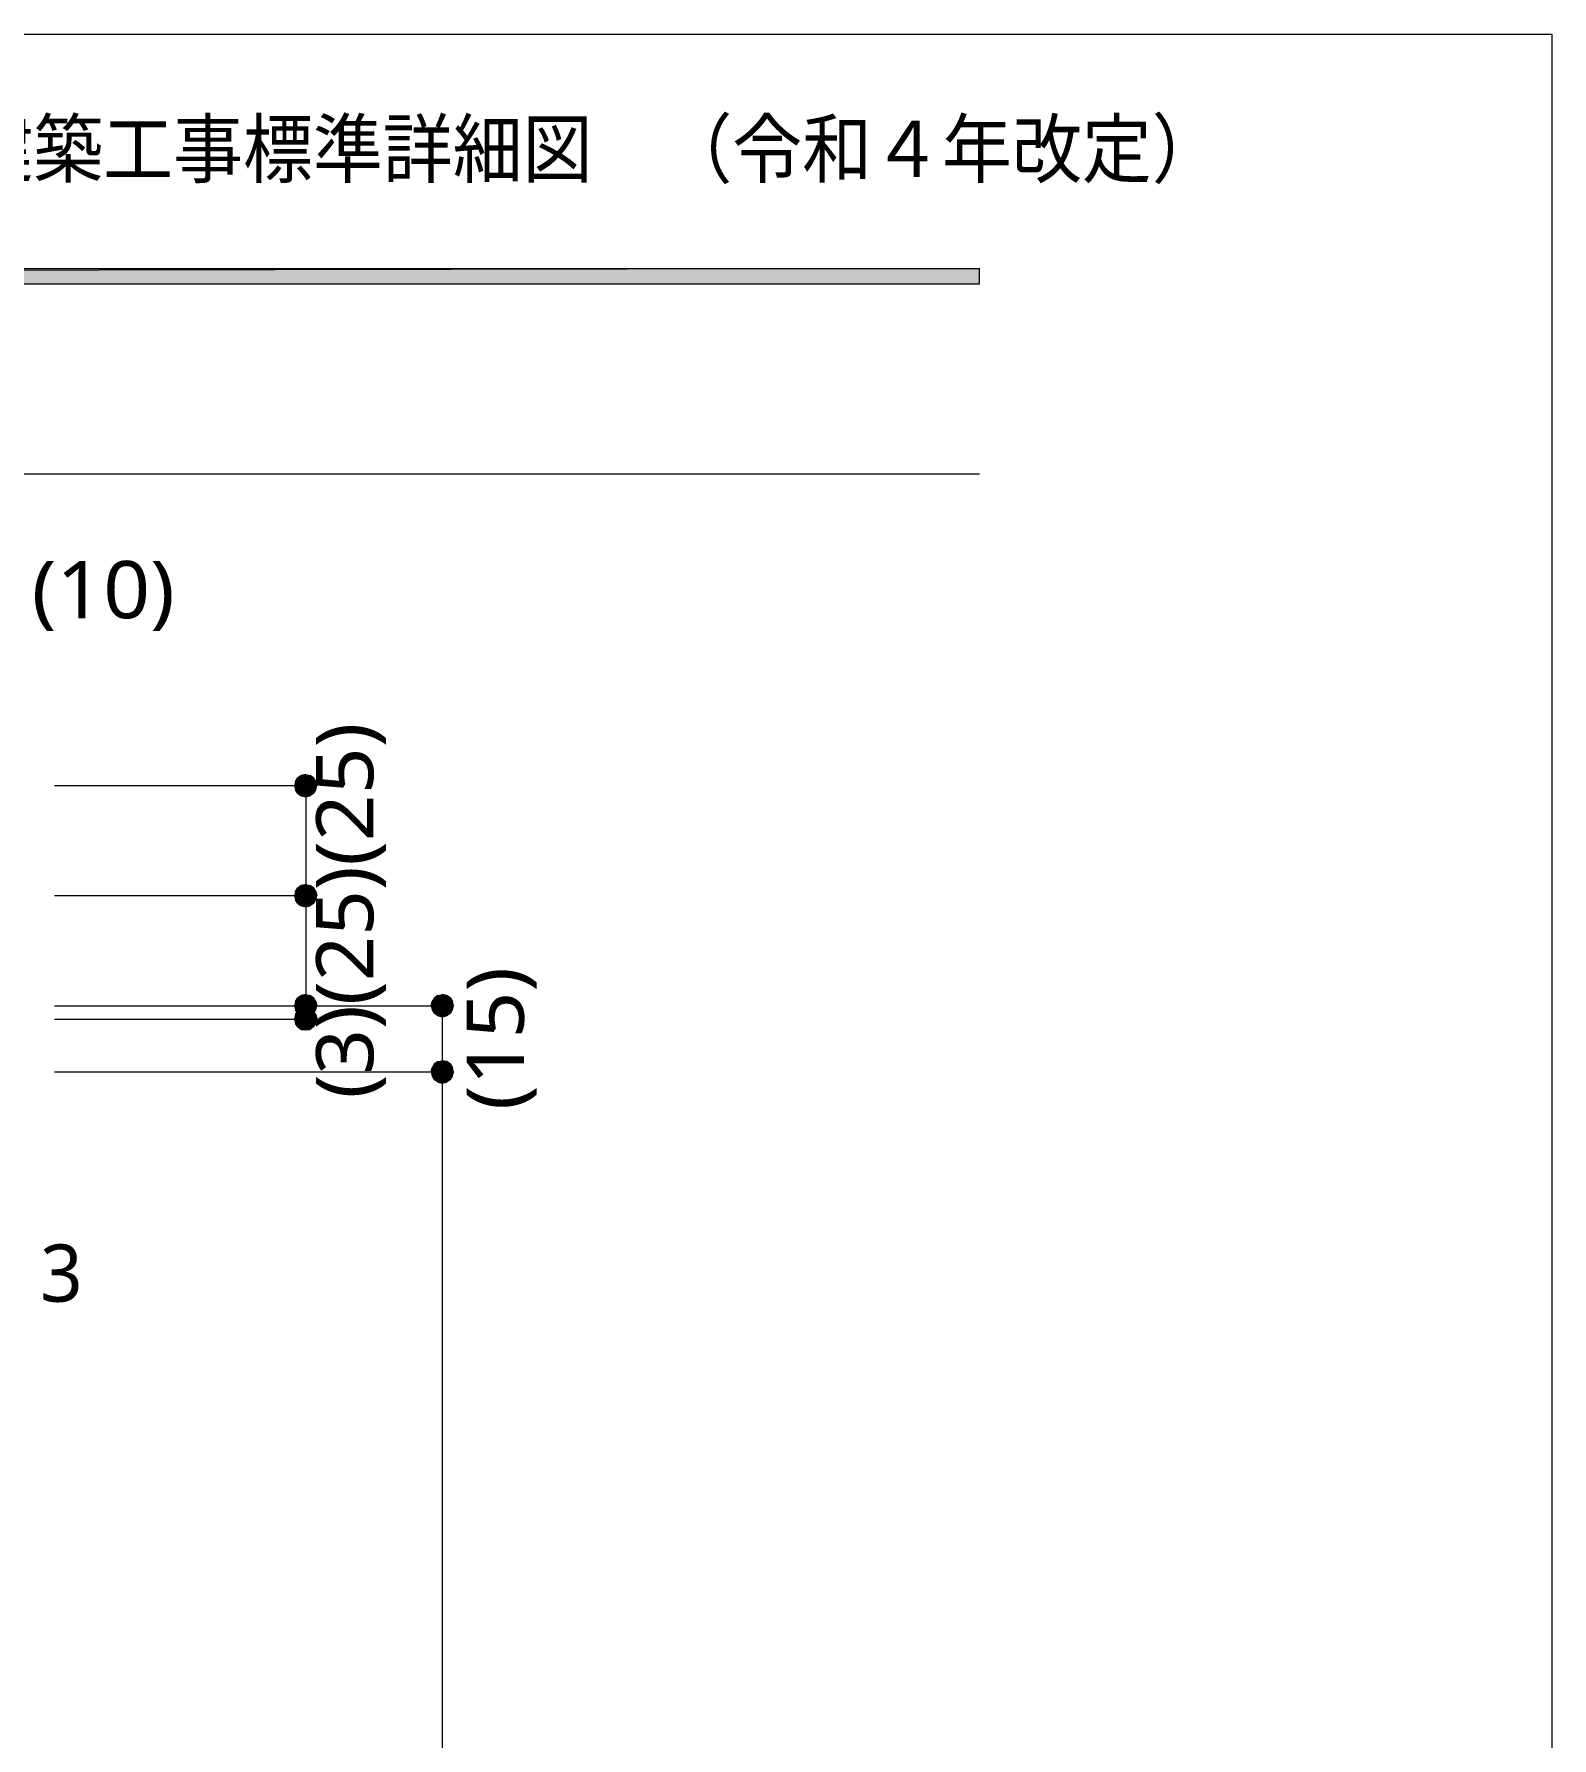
# Model space of a CAD drawing. Header units: millimetres. Extents: x 0 to 420, y 0 to 297.
# Drawn here: x 351.2 to 420.2, y 219.6 to 297 of the extents above; entities that cross this region are included whole.
import ezdxf
from ezdxf.enums import TextEntityAlignment as Align

# ---------------------------------------------------------------- set-up
doc = ezdxf.new("R2010")
doc.units = ezdxf.units.MM
doc.styles.add('kst32b', font='NotoSansJP-Variable.ttf')

msp = doc.modelspace()

# ---------------------------------------------------------------- hatches: boundary and pattern name
h = msp.add_hatch(color=7)
h.paths.add_polyline_path([(394.166, 285.623), (394.166, 286.321), (26.183, 285.623), (394.166, 285.623)])
h.paths.add_polyline_path([(394.166, 286.321), (26.183, 285.623), (26.183, 286.321), (394.166, 286.321)])
h = msp.add_hatch(color=7)
h.paths.add_polyline_path([(363.368, 263.313), (363.199, 263.207), (363.559, 262.848), (363.368, 263.313)])
h.paths.add_polyline_path([(363.199, 263.207), (363.559, 262.848), (363.093, 263.038), (363.199, 263.207)])
h.paths.add_polyline_path([(363.559, 262.848), (363.093, 263.038), (363.051, 262.848), (363.559, 262.848)])
h = msp.add_hatch(color=7)
h.paths.add_polyline_path([(363.918, 263.207), (363.749, 263.313), (363.559, 262.848), (363.918, 263.207)])
h.paths.add_polyline_path([(363.749, 263.313), (363.559, 262.848), (363.559, 263.356), (363.749, 263.313)])
h.paths.add_polyline_path([(363.559, 262.848), (363.559, 263.356), (363.368, 263.313), (363.559, 262.848)])
h = msp.add_hatch(color=7)
h.paths.add_polyline_path([(364.024, 262.657), (364.067, 262.848), (363.559, 262.848), (364.024, 262.657)])
h.paths.add_polyline_path([(364.067, 262.848), (363.559, 262.848), (364.024, 263.038), (364.067, 262.848)])
h.paths.add_polyline_path([(363.559, 262.848), (364.024, 263.038), (363.918, 263.207), (363.559, 262.848)])
h = msp.add_hatch(color=7)
h.paths.add_polyline_path([(363.051, 262.848), (363.093, 262.657), (363.559, 262.848), (363.051, 262.848)])
h.paths.add_polyline_path([(363.093, 262.657), (363.559, 262.848), (363.199, 262.488), (363.093, 262.657)])
h.paths.add_polyline_path([(363.559, 262.848), (363.199, 262.488), (363.368, 262.382), (363.559, 262.848)])
for points in [[(363.368, 262.382), (363.559, 262.34), (363.559, 262.848), (363.368, 262.382)], [(363.368, 257.387), (363.559, 257.344), (363.559, 257.852), (363.368, 257.387)], [(363.368, 252.391), (363.559, 252.349), (363.559, 252.857), (363.368, 252.391)], [(363.368, 251.778), (363.559, 251.756), (363.559, 252.243), (363.368, 251.778)], [(370.226, 252.666), (370.268, 252.857), (369.761, 252.857), (370.226, 252.666)], [(370.226, 249.661), (370.268, 249.851), (369.761, 249.851), (370.226, 249.661)]]:
    msp.add_hatch(color=7).paths.add_polyline_path(points)
h = msp.add_hatch(color=7)
h.paths.add_polyline_path([(363.559, 262.34), (363.749, 262.382), (363.559, 262.848), (363.559, 262.34)])
h.paths.add_polyline_path([(363.749, 262.382), (363.559, 262.848), (363.918, 262.488), (363.749, 262.382)])
h.paths.add_polyline_path([(363.559, 262.848), (363.918, 262.488), (364.024, 262.657), (363.559, 262.848)])
h = msp.add_hatch(color=7)
h.paths.add_polyline_path([(363.368, 258.318), (363.199, 258.212), (363.559, 257.852), (363.368, 258.318)])
h.paths.add_polyline_path([(363.199, 258.212), (363.559, 257.852), (363.093, 258.043), (363.199, 258.212)])
h.paths.add_polyline_path([(363.559, 257.852), (363.093, 258.043), (363.051, 257.852), (363.559, 257.852)])
h = msp.add_hatch(color=7)
h.paths.add_polyline_path([(363.051, 257.852), (363.093, 257.662), (363.559, 257.852), (363.051, 257.852)])
h.paths.add_polyline_path([(363.093, 257.662), (363.559, 257.852), (363.199, 257.492), (363.093, 257.662)])
h.paths.add_polyline_path([(363.559, 257.852), (363.199, 257.492), (363.368, 257.387), (363.559, 257.852)])
h = msp.add_hatch(color=7)
h.paths.add_polyline_path([(363.918, 258.212), (363.749, 258.318), (363.559, 257.852), (363.918, 258.212)])
h.paths.add_polyline_path([(363.749, 258.318), (363.559, 257.852), (363.559, 258.36), (363.749, 258.318)])
h.paths.add_polyline_path([(363.559, 257.852), (363.559, 258.36), (363.368, 258.318), (363.559, 257.852)])
h = msp.add_hatch(color=7)
h.paths.add_polyline_path([(364.024, 257.662), (364.067, 257.852), (363.559, 257.852), (364.024, 257.662)])
h.paths.add_polyline_path([(364.067, 257.852), (363.559, 257.852), (364.024, 258.043), (364.067, 257.852)])
h.paths.add_polyline_path([(363.559, 257.852), (364.024, 258.043), (363.918, 258.212), (363.559, 257.852)])
h = msp.add_hatch(color=7)
h.paths.add_polyline_path([(363.559, 257.344), (363.749, 257.387), (363.559, 257.852), (363.559, 257.344)])
h.paths.add_polyline_path([(363.749, 257.387), (363.559, 257.852), (363.918, 257.492), (363.749, 257.387)])
h.paths.add_polyline_path([(363.559, 257.852), (363.918, 257.492), (364.024, 257.662), (363.559, 257.852)])
h = msp.add_hatch(color=7)
h.paths.add_polyline_path([(363.368, 253.323), (363.199, 253.217), (363.559, 252.857), (363.368, 253.323)])
h.paths.add_polyline_path([(363.199, 253.217), (363.559, 252.857), (363.093, 253.047), (363.199, 253.217)])
h.paths.add_polyline_path([(363.559, 252.857), (363.093, 253.047), (363.051, 252.857), (363.559, 252.857)])
h = msp.add_hatch(color=7)
h.paths.add_polyline_path([(363.918, 253.217), (363.749, 253.323), (363.559, 252.857), (363.918, 253.217)])
h.paths.add_polyline_path([(363.749, 253.323), (363.559, 252.857), (363.559, 253.365), (363.749, 253.323)])
h.paths.add_polyline_path([(363.559, 252.857), (363.559, 253.365), (363.368, 253.323), (363.559, 252.857)])
h = msp.add_hatch(color=7)
h.paths.add_polyline_path([(364.024, 252.666), (364.067, 252.857), (363.559, 252.857), (364.024, 252.666)])
h.paths.add_polyline_path([(364.067, 252.857), (363.559, 252.857), (364.024, 253.047), (364.067, 252.857)])
h.paths.add_polyline_path([(363.559, 252.857), (364.024, 253.047), (363.918, 253.217), (363.559, 252.857)])
h = msp.add_hatch(color=7)
h.paths.add_polyline_path([(369.401, 253.217), (369.295, 253.047), (369.761, 252.857), (369.401, 253.217)])
h.paths.add_polyline_path([(369.295, 253.047), (369.761, 252.857), (369.252, 252.857), (369.295, 253.047)])
h.paths.add_polyline_path([(369.761, 252.857), (369.252, 252.857), (369.295, 252.666), (369.761, 252.857)])
h = msp.add_hatch(color=7)
h.paths.add_polyline_path([(369.951, 253.323), (369.761, 253.365), (369.761, 252.857), (369.951, 253.323)])
h.paths.add_polyline_path([(369.761, 253.365), (369.761, 252.857), (369.57, 253.323), (369.761, 253.365)])
h.paths.add_polyline_path([(369.761, 252.857), (369.57, 253.323), (369.401, 253.217), (369.761, 252.857)])
h = msp.add_hatch(color=7)
h.paths.add_polyline_path([(370.268, 252.857), (370.226, 253.047), (369.761, 252.857), (370.268, 252.857)])
h.paths.add_polyline_path([(370.226, 253.047), (369.761, 252.857), (370.12, 253.217), (370.226, 253.047)])
h.paths.add_polyline_path([(369.761, 252.857), (370.12, 253.217), (369.951, 253.323), (369.761, 252.857)])
h = msp.add_hatch(color=7)
h.paths.add_polyline_path([(363.051, 252.857), (363.093, 252.666), (363.559, 252.857), (363.051, 252.857)])
h.paths.add_polyline_path([(363.093, 252.666), (363.559, 252.857), (363.199, 252.497), (363.093, 252.666)])
h.paths.add_polyline_path([(363.559, 252.857), (363.199, 252.497), (363.368, 252.391), (363.559, 252.857)])
h = msp.add_hatch(color=7)
h.paths.add_polyline_path([(363.368, 252.73), (363.199, 252.603), (363.559, 252.243), (363.368, 252.73)])
h.paths.add_polyline_path([(363.199, 252.603), (363.559, 252.243), (363.093, 252.455), (363.199, 252.603)])
h.paths.add_polyline_path([(363.559, 252.243), (363.093, 252.455), (363.051, 252.243), (363.559, 252.243)])
h = msp.add_hatch(color=7)
h.paths.add_polyline_path([(363.051, 252.243), (363.093, 252.053), (363.559, 252.243), (363.051, 252.243)])
h.paths.add_polyline_path([(363.093, 252.053), (363.559, 252.243), (363.199, 251.904), (363.093, 252.053)])
h.paths.add_polyline_path([(363.559, 252.243), (363.199, 251.904), (363.368, 251.778), (363.559, 252.243)])
h = msp.add_hatch(color=7)
h.paths.add_polyline_path([(363.918, 252.603), (363.749, 252.73), (363.559, 252.243), (363.918, 252.603)])
h.paths.add_polyline_path([(363.749, 252.73), (363.559, 252.243), (363.559, 252.751), (363.749, 252.73)])
h.paths.add_polyline_path([(363.559, 252.243), (363.559, 252.751), (363.368, 252.73), (363.559, 252.243)])
h = msp.add_hatch(color=7)
h.paths.add_polyline_path([(363.559, 252.349), (363.749, 252.391), (363.559, 252.857), (363.559, 252.349)])
h.paths.add_polyline_path([(363.749, 252.391), (363.559, 252.857), (363.918, 252.497), (363.749, 252.391)])
h.paths.add_polyline_path([(363.559, 252.857), (363.918, 252.497), (364.024, 252.666), (363.559, 252.857)])
h = msp.add_hatch(color=7)
h.paths.add_polyline_path([(364.024, 252.053), (364.067, 252.243), (363.559, 252.243), (364.024, 252.053)])
h.paths.add_polyline_path([(364.067, 252.243), (363.559, 252.243), (364.024, 252.455), (364.067, 252.243)])
h.paths.add_polyline_path([(363.559, 252.243), (364.024, 252.455), (363.918, 252.603), (363.559, 252.243)])
h = msp.add_hatch(color=7)
h.paths.add_polyline_path([(363.559, 251.756), (363.749, 251.778), (363.559, 252.243), (363.559, 251.756)])
h.paths.add_polyline_path([(363.749, 251.778), (363.559, 252.243), (363.918, 251.904), (363.749, 251.778)])
h.paths.add_polyline_path([(363.559, 252.243), (363.918, 251.904), (364.024, 252.053), (363.559, 252.243)])
h = msp.add_hatch(color=7)
h.paths.add_polyline_path([(369.295, 252.666), (369.401, 252.497), (369.761, 252.857), (369.295, 252.666)])
h.paths.add_polyline_path([(369.401, 252.497), (369.761, 252.857), (369.57, 252.391), (369.401, 252.497)])
h.paths.add_polyline_path([(369.761, 252.857), (369.57, 252.391), (369.761, 252.349), (369.761, 252.857)])
h = msp.add_hatch(color=7)
h.paths.add_polyline_path([(369.761, 252.349), (369.951, 252.391), (369.761, 252.857), (369.761, 252.349)])
h.paths.add_polyline_path([(369.951, 252.391), (369.761, 252.857), (370.12, 252.497), (369.951, 252.391)])
h.paths.add_polyline_path([(369.761, 252.857), (370.12, 252.497), (370.226, 252.666), (369.761, 252.857)])
h = msp.add_hatch(color=7)
h.paths.add_polyline_path([(369.401, 250.211), (369.295, 250.042), (369.761, 249.851), (369.401, 250.211)])
h.paths.add_polyline_path([(369.295, 250.042), (369.761, 249.851), (369.252, 249.851), (369.295, 250.042)])
h.paths.add_polyline_path([(369.761, 249.851), (369.252, 249.851), (369.295, 249.661), (369.761, 249.851)])
h = msp.add_hatch(color=7)
h.paths.add_polyline_path([(369.951, 250.317), (369.761, 250.359), (369.761, 249.851), (369.951, 250.317)])
h.paths.add_polyline_path([(369.761, 250.359), (369.761, 249.851), (369.57, 250.317), (369.761, 250.359)])
h.paths.add_polyline_path([(369.761, 249.851), (369.57, 250.317), (369.401, 250.211), (369.761, 249.851)])
h = msp.add_hatch(color=7)
h.paths.add_polyline_path([(370.268, 249.851), (370.226, 250.042), (369.761, 249.851), (370.268, 249.851)])
h.paths.add_polyline_path([(370.226, 250.042), (369.761, 249.851), (370.12, 250.211), (370.226, 250.042)])
h.paths.add_polyline_path([(369.761, 249.851), (370.12, 250.211), (369.951, 250.317), (369.761, 249.851)])
h = msp.add_hatch(color=7)
h.paths.add_polyline_path([(369.295, 249.661), (369.401, 249.491), (369.761, 249.851), (369.295, 249.661)])
h.paths.add_polyline_path([(369.401, 249.491), (369.761, 249.851), (369.57, 249.386), (369.401, 249.491)])
h.paths.add_polyline_path([(369.761, 249.851), (369.57, 249.386), (369.761, 249.343), (369.761, 249.851)])
h = msp.add_hatch(color=7)
h.paths.add_polyline_path([(369.761, 249.343), (369.951, 249.386), (369.761, 249.851), (369.761, 249.343)])
h.paths.add_polyline_path([(369.951, 249.386), (369.761, 249.851), (370.12, 249.491), (369.951, 249.386)])
h.paths.add_polyline_path([(369.761, 249.851), (370.12, 249.491), (370.226, 249.661), (369.761, 249.851)])

# ---------------------------------------------------------------- linework, layer by layer
at = {"lineweight": 13}
msp.add_lwpolyline([(0.191, 0), (0.191, 296.968), (420.158, 296.968), (420.158, 0)], close=True, dxfattribs=at)
at = {"lineweight": 0}
for points in [[(394.166, 285.623), (394.166, 286.321), (26.183, 285.623)], [(394.166, 286.321), (26.183, 285.623), (26.183, 286.321)], [(363.559, 262.848), (363.093, 263.038), (363.051, 262.848)], [(363.199, 263.207), (363.559, 262.848), (363.093, 263.038)], [(363.368, 263.313), (363.199, 263.207), (363.559, 262.848)], [(363.559, 262.848), (363.559, 263.356), (363.368, 263.313)], [(363.749, 263.313), (363.559, 262.848), (363.559, 263.356)], [(363.918, 263.207), (363.749, 263.313), (363.559, 262.848)], [(363.559, 262.848), (364.024, 263.038), (363.918, 263.207)], [(364.067, 262.848), (363.559, 262.848), (364.024, 263.038)], [(363.051, 262.848), (363.093, 262.657), (363.559, 262.848)], [(363.093, 262.657), (363.559, 262.848), (363.199, 262.488)], [(363.559, 262.848), (363.199, 262.488), (363.368, 262.382)], [(363.368, 262.382), (363.559, 262.34), (363.559, 262.848)], [(363.559, 262.34), (363.749, 262.382), (363.559, 262.848)], [(363.749, 262.382), (363.559, 262.848), (363.918, 262.488)], [(363.559, 262.848), (363.918, 262.488), (364.024, 262.657)], [(364.024, 262.657), (364.067, 262.848), (363.559, 262.848)], [(363.559, 257.852), (363.093, 258.043), (363.051, 257.852)], [(363.051, 257.852), (363.093, 257.662), (363.559, 257.852)], [(363.199, 258.212), (363.559, 257.852), (363.093, 258.043)], [(363.093, 257.662), (363.559, 257.852), (363.199, 257.492)], [(363.368, 258.318), (363.199, 258.212), (363.559, 257.852)], [(363.559, 257.852), (363.199, 257.492), (363.368, 257.387)], [(363.559, 257.852), (363.559, 258.36), (363.368, 258.318)], [(363.368, 257.387), (363.559, 257.344), (363.559, 257.852)], [(363.749, 258.318), (363.559, 257.852), (363.559, 258.36)], [(363.918, 258.212), (363.749, 258.318), (363.559, 257.852)], [(363.559, 257.852), (364.024, 258.043), (363.918, 258.212)], [(364.067, 257.852), (363.559, 257.852), (364.024, 258.043)], [(363.559, 257.344), (363.749, 257.387), (363.559, 257.852)], [(363.749, 257.387), (363.559, 257.852), (363.918, 257.492)], [(363.559, 257.852), (363.918, 257.492), (364.024, 257.662)], [(364.024, 257.662), (364.067, 257.852), (363.559, 257.852)], [(363.559, 252.857), (363.093, 253.047), (363.051, 252.857)], [(363.199, 253.217), (363.559, 252.857), (363.093, 253.047)], [(363.368, 253.323), (363.199, 253.217), (363.559, 252.857)], [(363.559, 252.857), (363.559, 253.365), (363.368, 253.323)], [(363.749, 253.323), (363.559, 252.857), (363.559, 253.365)], [(363.918, 253.217), (363.749, 253.323), (363.559, 252.857)], [(363.559, 252.857), (364.024, 253.047), (363.918, 253.217)], [(364.067, 252.857), (363.559, 252.857), (364.024, 253.047)], [(369.295, 253.047), (369.761, 252.857), (369.252, 252.857)], [(369.401, 253.217), (369.295, 253.047), (369.761, 252.857)], [(369.761, 252.857), (369.57, 253.323), (369.401, 253.217)], [(369.761, 253.365), (369.761, 252.857), (369.57, 253.323)], [(369.951, 253.323), (369.761, 253.365), (369.761, 252.857)], [(369.761, 252.857), (370.12, 253.217), (369.951, 253.323)], [(370.226, 253.047), (369.761, 252.857), (370.12, 253.217)], [(370.268, 252.857), (370.226, 253.047), (369.761, 252.857)], [(363.051, 252.857), (363.093, 252.666), (363.559, 252.857)], [(363.559, 252.243), (363.093, 252.455), (363.051, 252.243)], [(363.051, 252.243), (363.093, 252.053), (363.559, 252.243)], [(363.093, 252.666), (363.559, 252.857), (363.199, 252.497)], [(363.199, 252.603), (363.559, 252.243), (363.093, 252.455)], [(363.093, 252.053), (363.559, 252.243), (363.199, 251.904)], [(363.559, 252.857), (363.199, 252.497), (363.368, 252.391)], [(363.368, 252.73), (363.199, 252.603), (363.559, 252.243)], [(363.559, 252.243), (363.199, 251.904), (363.368, 251.778)], [(363.368, 252.391), (363.559, 252.349), (363.559, 252.857)], [(363.559, 252.243), (363.559, 252.751), (363.368, 252.73)], [(363.368, 251.778), (363.559, 251.756), (363.559, 252.243)], [(363.559, 252.349), (363.749, 252.391), (363.559, 252.857)], [(363.749, 252.391), (363.559, 252.857), (363.918, 252.497)], [(363.559, 252.857), (363.918, 252.497), (364.024, 252.666)], [(364.024, 252.666), (364.067, 252.857), (363.559, 252.857)], [(363.749, 252.73), (363.559, 252.243), (363.559, 252.751)], [(363.918, 252.603), (363.749, 252.73), (363.559, 252.243)], [(363.559, 252.243), (364.024, 252.455), (363.918, 252.603)], [(364.067, 252.243), (363.559, 252.243), (364.024, 252.455)], [(363.559, 251.756), (363.749, 251.778), (363.559, 252.243)], [(363.749, 251.778), (363.559, 252.243), (363.918, 251.904)], [(363.559, 252.243), (363.918, 251.904), (364.024, 252.053)], [(364.024, 252.053), (364.067, 252.243), (363.559, 252.243)], [(369.761, 252.857), (369.252, 252.857), (369.295, 252.666)], [(369.295, 252.666), (369.401, 252.497), (369.761, 252.857)], [(369.401, 252.497), (369.761, 252.857), (369.57, 252.391)], [(369.761, 252.857), (369.57, 252.391), (369.761, 252.349)], [(369.761, 252.349), (369.951, 252.391), (369.761, 252.857)], [(369.951, 252.391), (369.761, 252.857), (370.12, 252.497)], [(369.761, 252.857), (370.12, 252.497), (370.226, 252.666)], [(370.226, 252.666), (370.268, 252.857), (369.761, 252.857)], [(369.295, 250.042), (369.761, 249.851), (369.252, 249.851)], [(369.401, 250.211), (369.295, 250.042), (369.761, 249.851)], [(369.761, 249.851), (369.57, 250.317), (369.401, 250.211)], [(369.761, 250.359), (369.761, 249.851), (369.57, 250.317)], [(369.951, 250.317), (369.761, 250.359), (369.761, 249.851)], [(369.761, 249.851), (370.12, 250.211), (369.951, 250.317)], [(370.226, 250.042), (369.761, 249.851), (370.12, 250.211)], [(370.268, 249.851), (370.226, 250.042), (369.761, 249.851)], [(369.761, 249.851), (369.252, 249.851), (369.295, 249.661)], [(369.295, 249.661), (369.401, 249.491), (369.761, 249.851)], [(369.401, 249.491), (369.761, 249.851), (369.57, 249.386)], [(369.761, 249.851), (369.57, 249.386), (369.761, 249.343)], [(369.761, 249.343), (369.951, 249.386), (369.761, 249.851)], [(369.951, 249.386), (369.761, 249.851), (370.12, 249.491)], [(369.761, 249.851), (370.12, 249.491), (370.226, 249.661)], [(370.226, 249.661), (370.268, 249.851), (369.761, 249.851)]]:
    msp.add_lwpolyline(points, close=True, dxfattribs=at)
at = {"lineweight": 13}
for points in [[(394.166, 276.987), (26.183, 276.987)], [(352.15, 262.848), (363.559, 262.848)], [(363.559, 262.848), (363.559, 257.852), (363.559, 252.857), (363.559, 252.243)], [(352.15, 257.852), (363.559, 257.852)], [(352.15, 252.857), (369.761, 252.857)], [(352.15, 252.243), (363.559, 252.243)], [(369.761, 252.857), (369.761, 249.851)], [(352.15, 249.851), (369.761, 249.851)], [(369.761, 249.851), (369.761, 182.457)]]:
    msp.add_lwpolyline(points, dxfattribs=at)

# ---------------------------------------------------------------- texts
at = {"style": 'kst32b'}
for s, height, p, p2 in [('建築工事標準詳細図\u3000（令和４年改定）', 2.54, (348.008, 290.486), (405.158, 290.486)), ('(10)', 2.5989, (351.113, 270.446), (357.61, 270.446)), ('(25)', 2.5989, (366.628, 259.207), (366.628, 265.704)), ('(3)(25)', 2.5989, (366.628, 248.645), (366.628, 259.185)), ('(15)', 2.5989, (373.465, 248.116), (373.465, 254.613))]:
    msp.add_text(s, height=height, dxfattribs=at).set_placement(p, p2, align=Align.FIT)
msp.add_text('3', height=2.599, dxfattribs=at).set_placement((351.494, 239.416))

doc.saveas('drawing.dxf')
